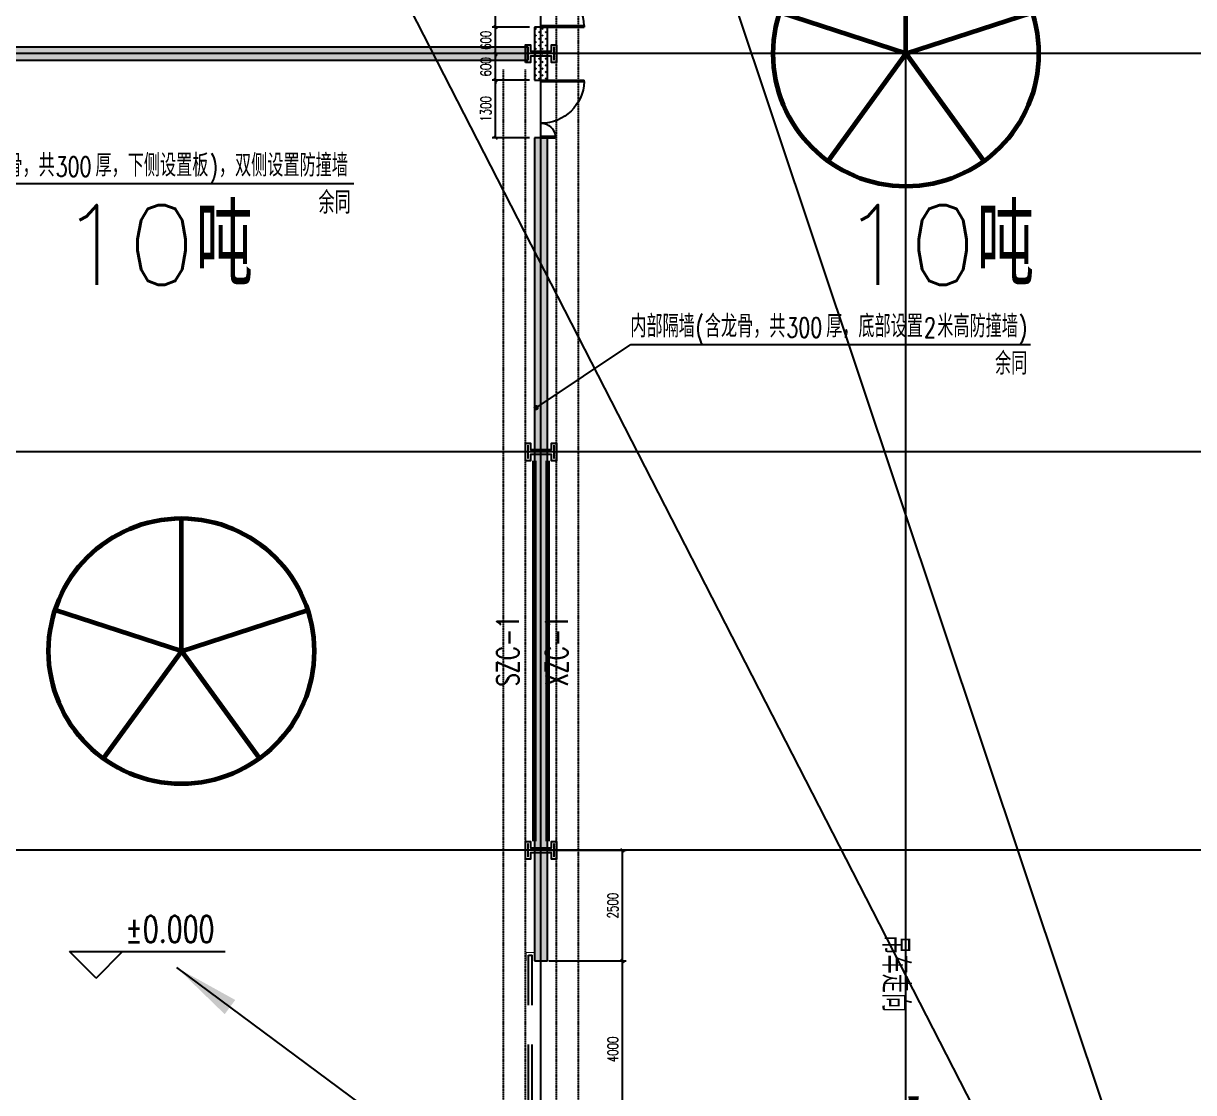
# Model space of a CAD drawing. Extents: x -954573 to 446329, y 489853 to 1226784.
# Drawn here: x -238654 to -212201, y 763345 to 787502 of the extents above; entities that cross this region are included whole.
import ezdxf
from ezdxf.enums import TextEntityAlignment as Align

# ---------------------------------------------------------------- set-up
doc = ezdxf.new("R2010")
doc.units = 0
doc.header["$LTSCALE"] = 10
doc.header["$MEASUREMENT"] = 0
for name, pattern in [('10平面$0$10平面$0$DASH', [0.35, 0.25, -0.1]), ('10平面$0$CENTER', [2, 1.25, -0.25, 0.25, -0.25]), ('10平面$0$DOTE', [2.42, 2, -0.2, 0.02, -0.2]), ('10平面$1$DASH', [0.35, 0.25, -0.1])]:
    doc.linetypes.add(name, pattern=pattern)
doc.layers.get('Defpoints').update_dxf_attribs({"color": 210})
for name, color, linetype in [('10平面$0$10平面$0$WINDOW', 8, 'Continuous'), ('10平面$0$A-AXIS-DOTE', 8, '10平面$0$DOTE'), ('10平面$0$A-AXIS-DP', 8, 'Continuous'), ('10平面$0$A-HATCH-2', 8, 'Continuous'), ('10平面$0$A-LIN-V', 8, 'Continuous'), ('10平面$0$A-SFCE', 8, 'Continuous'), ('10平面$0$A-WINDOW', 8, 'Continuous'), ('10平面$0$A-加建区域', 252, 'Continuous'), ('10平面$0$AS-WALL', 8, 'Continuous'), ('10平面$0$DIM_SYMB', 8, 'Continuous'), ('10平面$0$PUB_HATCH', 8, 'Continuous'), ('10平面$0$PUB_TEXT', 8, 'Continuous'), ('10平面$0$建-标高', 8, 'Continuous'), ('10平面$0$建-箭头', 8, 'Continuous'), ('A-LIN-V', 9, 'Continuous'), ('建-引出', 3, 'Continuous')]:
    doc.layers.add(name, color=color, linetype=linetype)
for name, color, linetype, lineweight in [('10平面$0$S-col', 2, 'Continuous', 0), ('10平面$0$THIN', 7, 'Continuous', 0), ('10平面$0$柱间支撑', 6, '10平面$0$CENTER', 0)]:
    doc.layers.add(name, color=color, linetype=linetype, lineweight=lineweight)
doc.styles.add('10平面$0$_TCH_DIM', font='SIMPLEX', dxfattribs={"bigfont": 'GBCBIG'})
doc.styles.add('10平面$0$_TCH_DIM_T3', font='SIMPLEX', dxfattribs={"width": 0.705882, "bigfont": 'GBCBIG'})
doc.styles.add('10平面$0$A-STANDARD', font='SIMPLEX', dxfattribs={"bigfont": 'GBCBIG'})
doc.styles.add('10平面$0$TSSD_Rein', font='tj-romans1.shx', dxfattribs={"width": 0.7, "bigfont": 'tj-hztxt.shx'})
doc.dimstyles.new('10平面$0$_TCH_ARCH&&80', dxfattribs={"dimtxt": 238, "dimasz": 80, "dimexe": 80, "dimexo": 80, "dimgap": 101, "dimtad": 1, "dimdec": 0, "dimzin": 0, "dimdsep": 46, "dimtxsty": '10平面$0$_TCH_DIM_T3', "dimblk": '10平面$0$_ArchTick', "dimcen": 0.09, "dimclrt": 7, "dimazin": 2, "dimtfac": 1, "dimtdec": 0, "dimtix": 1, "dimtmove": 2, "dimatfit": 3, "dimfxl": 0, "dimtolj": 1, "dimtzin": 0, "dimarcsym": 0})
pattern_1 = [(45, (25.49, 21.51), (-75.000002, 75.000002), [24, -82.06602]), (135, (192.46, 21.51), (-75.000002, -75.000002), [24, -82.06602])]

# ---------------------------------------------------------------- blocks, each defined once
blk = doc.blocks.new('10平面$0$dote')
at = {"layer": '10平面$0$A-AXIS-DOTE'}
for p, q in [((-6217.8, -68993.9), (-6217.8, 36662.3)), ((2032.2, -69160), (2032.2, 36662.3)), ((76282.2, -18000), (-41310, -18000)), ((76282.2, -27000), (-41310, -27000)), ((76282.2, -36000), (-41310, -36000))]:
    blk.add_line(p, q, dxfattribs=at)
blk = doc.blocks.new('10平面$0$G$C1A8DA1F8')
at = {"color": 2, "style": '10平面$0$A-STANDARD'}
blk.add_text('10吨', height=1800, dxfattribs=at).set_placement((-2536, -801))
blk = doc.blocks.new('10平面$0$_FZH')
at = {"layer": '10平面$0$A-HATCH-2'}
blk.add_lwpolyline([(-0.437, -0.25), (-0.437, 0.25), (-0.297, 0.25), (-0.297, 0.067), (0.298, 0.067), (0.298, 0.25), (0.438, 0.25), (0.438, -0.25), (0.298, -0.25), (0.298, -0.068), (-0.297, -0.068), (-0.297, -0.25)], close=True, dxfattribs=at)
at = {"layer": '10平面$0$S-col'}
blk.add_lwpolyline([(-0.375, -0.188), (-0.375, 0.187), (-0.36, 0.187), (-0.36, 0.005), (0.36, 0.005), (0.36, 0.187), (0.375, 0.187), (0.375, -0.188), (0.36, -0.188), (0.36, -0.005), (-0.36, -0.005), (-0.36, -0.188)], close=True, dxfattribs=at)
blk = doc.blocks.new('10平面$0$w4234324')
at = {"xscale": 800.0000000000005, "yscale": 800.0000000000005, "zscale": 800.0000000000005}
for p in [(-226954, 786820), (-226954, 777820), (-226954, 768820)]:
    blk.add_blockref('10平面$0$_FZH', p, dxfattribs=at)
blk = doc.blocks.new('10平面$0$3243243')
at = {"layer": '10平面$0$A-HATCH-2', "linetype": '10平面$1$DASH'}
for p, q in [((-226604.2, 741520), (-226604.2, 832220)), ((-226104.2, 741520), (-226104.2, 832220)), ((-227804.2, 741520), (-227804.2, 786460)), ((-227304.2, 741520), (-227304.2, 786460))]:
    blk.add_line(p, q, dxfattribs=at)
blk = doc.blocks.new('10平面$0$w4324324')
at = {"layer": '10平面$0$A-HATCH-2', "lineweight": 60}
for q in [(-1694760, 686605), (-1697614, 684532), (-1691907, 684532), (-1696524, 681178), (-1692997, 681178)]:
    blk.add_line((-1694760, 683605), q, dxfattribs=at)
blk.add_circle((-1694760, 683605), 3000, dxfattribs=at)
blk = doc.blocks.new('10平面$0$w423432')
at = {"layer": '10平面$0$A-LIN-V'}
for p in [(-49500, -36000), (-65880, -49500)]:
    blk.add_blockref('10平面$0$w4324324', p, dxfattribs=at)
blk = doc.blocks.new('10平面$0$23124232432')
at = {"layer": '10平面$0$柱间支撑', "const_width": 100}
for points in [[(-227104, 777620), (-227104, 769020)], [(-226804, 777620), (-226804, 769020)]]:
    blk.add_lwpolyline(points, dxfattribs=at)
at = {"layer": '10平面$0$THIN', "style": '10平面$0$TSSD_Rein', "width": 0.7}
for s, p in [('SZC-1', (-227304, 773320)), ('XZC-1', (-226200, 773320))]:
    blk.add_text(s, height=500, rotation=90, dxfattribs=at).set_placement(p, align=Align.BOTTOM_CENTER)
blk = doc.blocks.new('10平面$0$3333')
at = {"layer": '10平面$0$A-SFCE', "const_width": 20}
blk.add_lwpolyline([(-227064, 766320), (-227064, 766510), (-227244, 766510), (-227244, 766320)], dxfattribs=at)
blk = doc.blocks.new('10平面$0$34242343243')
at = {"layer": '10平面$0$A-SFCE'}
blk.add_blockref('10平面$0$3333', (-40, 0), dxfattribs=at)
blk = doc.blocks.new('10平面$0$10平面$0$$DorLib2D$00000126')
at = {"color": 0, "linetype": 'Continuous'}
for p, q in [((-0.532, 0.5), (-0.532, 0.9)), ((0.532, 0.9), (0.532, 0.5))]:
    blk.add_line(p, q, dxfattribs=at)
at = {"color": 0, "linetype": '10平面$0$10平面$0$DASH'}
for p, q in [((-0.532, 0.9), (0.532, 0.9)), ((-0.532, 0.5), (0.532, 0.5))]:
    blk.add_line(p, q, dxfattribs=at)
blk = doc.blocks.new('10平面$0$DOOR2DLIB$SYSLIB$00000123')
at = {"color": 0}
for p, q in [((0.475, -0.001), (0.475, 0.752)), ((0.475, 0.752), (0.5, 0.752)), ((0.5, -0.001), (0.5, 0.752)), ((-0.5, 0), (-0.5, 0.252)), ((-0.475, 0.252), (-0.5, 0.252)), ((-0.475, 0), (-0.475, 0.252)), ((-0.475, 0), (-0.5, 0)), ((0.475, -0.001), (0.5, -0.001))]:
    blk.add_line(p, q, dxfattribs=at)
for centre, radius, start, end in [((0.505, -0.002), 0.755, 92.2493, 179.7238), ((-0.501, 0.003), 0.251, 359.7899, 84.0974)]:
    blk.add_arc(centre, radius, start, end, dxfattribs=at)
blk = doc.blocks.new('10平面$0$423432433333')
at = {"layer": '10平面$0$PUB_HATCH'}
h = blk.add_hatch(dxfattribs=at)
h.set_pattern_fill('石膏板', color=256, scale=30, style=0)
h.set_pattern_definition(pattern_1)
h.paths.add_polyline_path([(-224410, 787470), (-224410, 786270), (-224110, 786270), (-224110, 787470)])
h = blk.add_hatch(dxfattribs=at)
h.set_pattern_fill('石膏板', color=256, scale=30, style=0)
h.set_pattern_definition(pattern_1)
h.paths.add_polyline_path([(-224110, 766370), (-224110, 784970), (-224410, 784970), (-224410, 766370)])
at = {"layer": '10平面$0$A-加建区域'}
blk.add_line((-224560, 786720), (-224560, 787020), dxfattribs=at)
at = {"layer": '10平面$0$AS-WALL'}
for p, q in [((-224410, 787470), (-224410, 786270)), ((-224110, 787470), (-224410, 787470)), ((-224110, 786270), (-224110, 787470)), ((-224410, 786270), (-224110, 786270)), ((-224110, 784970), (-224410, 784970)), ((-224410, 784970), (-224410, 766370)), ((-224110, 766370), (-224110, 784970)), ((-224410, 766370), (-224110, 766370))]:
    blk.add_line(p, q, dxfattribs=at)
at = {"layer": '10平面$0$10平面$0$WINDOW'}
for name, p, xscale, yscale, zscale, rotation in [('10平面$0$DOOR2DLIB$SYSLIB$00000123', (-224260, 788120), 1300, 1300, 300, 269.9999999990626), ('10平面$0$DOOR2DLIB$SYSLIB$00000123', (-224260, 785620), -1300, 1300, 300, 269.9999999990626), ('10平面$0$10平面$0$$DorLib2D$00000126', (-224360, 764370), 4000, 200, 200, 90.00000000093682)]:
    blk.add_blockref(name, p, dxfattribs=dict(at, xscale=xscale, yscale=yscale, zscale=zscale, rotation=rotation))
blk = doc.blocks.new('10平面$0$_ArchTick')
at = {"color": 0, "linetype": 'ByBlock', "const_width": 0.4}
blk.add_lwpolyline([(-0.5, -0.5), (0.5, 0.5)], dxfattribs=at)
blk = doc.blocks.new('*D4018')
at = {"layer": '10平面$0$A-AXIS-DP', "color": 0, "lineweight": -2}
for p, q in [((-226774, 768820), (-225030, 768820)), ((-225110, 766320), (-225110, 768820)), ((-226774, 766320), (-225030, 766320))]:
    blk.add_line(p, q, dxfattribs=at)
at = {"layer": 'Defpoints', "color": 0}
for p in [(-226854, 768820), (-225110, 768820), (-226854, 766320)]:
    blk.add_point(p, dxfattribs=at)
at = {"layer": '10平面$0$A-AXIS-DP', "color": 0, "lineweight": -2, "xscale": 80, "yscale": 80, "zscale": 80}
for p, rotation in [((-225110, 768820), 90), ((-225110, 766320), 270)]:
    blk.add_blockref('10平面$0$_ArchTick', p, dxfattribs=dict(at, rotation=rotation))
at = {"layer": '10平面$0$A-AXIS-DP', "color": 7, "insert": (-225330, 767570), "char_height": 238, "attachment_point": 5, "rotation": 90, "style": '10平面$0$_TCH_DIM_T3'}
blk.add_mtext('\\A1;2500', dxfattribs=at)
blk = doc.blocks.new('*D4019')
at = {"layer": '10平面$0$A-AXIS-DP', "color": 0, "lineweight": -2}
for p, q in [((-226774, 766320), (-225030, 766320)), ((-225110, 762320), (-225110, 766320)), ((-226774, 762320), (-225030, 762320))]:
    blk.add_line(p, q, dxfattribs=at)
at = {"layer": 'Defpoints', "color": 0}
for p in [(-226854, 766320), (-225110, 766320), (-226854, 762320)]:
    blk.add_point(p, dxfattribs=at)
at = {"layer": '10平面$0$A-AXIS-DP', "color": 0, "lineweight": -2, "xscale": 80, "yscale": 80, "zscale": 80}
for p, rotation in [((-225110, 766320), 90), ((-225110, 762320), 270)]:
    blk.add_blockref('10平面$0$_ArchTick', p, dxfattribs=dict(at, rotation=rotation))
at = {"layer": '10平面$0$A-AXIS-DP', "color": 7, "insert": (-225330, 764320), "char_height": 238, "attachment_point": 5, "rotation": 90, "style": '10平面$0$_TCH_DIM_T3'}
blk.add_mtext('\\A1;4000', dxfattribs=at)
blk = doc.blocks.new('*D4025')
at = {"layer": '10平面$0$A-AXIS-DP', "color": 0, "lineweight": -2}
for p, q in [((-227214, 788720), (-228060, 788720)), ((-227980, 787420), (-227980, 788720)), ((-227214, 787420), (-228060, 787420))]:
    blk.add_line(p, q, dxfattribs=at)
at = {"layer": 'Defpoints', "color": 0}
for p in [(-227980, 788720), (-227134, 788720), (-227134, 787420)]:
    blk.add_point(p, dxfattribs=at)
at = {"layer": '10平面$0$A-AXIS-DP', "color": 0, "lineweight": -2, "xscale": 80, "yscale": 80, "zscale": 80}
for p, rotation in [((-227980, 788720), 90), ((-227980, 787420), 270)]:
    blk.add_blockref('10平面$0$_ArchTick', p, dxfattribs=dict(at, rotation=rotation))
at = {"layer": '10平面$0$A-AXIS-DP', "color": 7, "insert": (-228200, 788070), "char_height": 238, "attachment_point": 5, "rotation": 90, "style": '10平面$0$_TCH_DIM_T3'}
blk.add_mtext('\\A1;1300', dxfattribs=at)
blk = doc.blocks.new('*D4026')
at = {"layer": '10平面$0$A-AXIS-DP', "color": 0, "lineweight": -2}
for p, q in [((-227214, 787420), (-228060, 787420)), ((-227980, 787420), (-227980, 787500)), ((-227980, 786820), (-227980, 787420)), ((-227214, 786820), (-228060, 786820)), ((-227980, 786820), (-227980, 786740))]:
    blk.add_line(p, q, dxfattribs=at)
at = {"layer": 'Defpoints', "color": 0}
for p in [(-227980, 787420), (-227134, 787420), (-227134, 786820)]:
    blk.add_point(p, dxfattribs=at)
at = {"layer": '10平面$0$A-AXIS-DP', "color": 0, "lineweight": -2, "xscale": 80, "yscale": 80, "zscale": 80}
for p, rotation in [((-227980, 787420), 270), ((-227980, 786820), 90)]:
    blk.add_blockref('10平面$0$_ArchTick', p, dxfattribs=dict(at, rotation=rotation))
at = {"layer": '10平面$0$A-AXIS-DP', "color": 7, "insert": (-228200, 787120), "char_height": 238, "attachment_point": 5, "rotation": 90, "style": '10平面$0$_TCH_DIM_T3'}
blk.add_mtext('\\A1;600', dxfattribs=at)
blk = doc.blocks.new('*D4027')
at = {"layer": '10平面$0$A-AXIS-DP', "color": 0, "lineweight": -2}
for p, q in [((-227214, 786820), (-228060, 786820)), ((-227980, 786820), (-227980, 786900)), ((-227980, 786220), (-227980, 786820)), ((-227214, 786220), (-228060, 786220)), ((-227980, 786220), (-227980, 786140))]:
    blk.add_line(p, q, dxfattribs=at)
at = {"layer": 'Defpoints', "color": 0}
for p in [(-227980, 786820), (-227134, 786820), (-227134, 786220)]:
    blk.add_point(p, dxfattribs=at)
at = {"layer": '10平面$0$A-AXIS-DP', "color": 0, "lineweight": -2, "xscale": 80, "yscale": 80, "zscale": 80}
for p, rotation in [((-227980, 786820), 270), ((-227980, 786220), 90)]:
    blk.add_blockref('10平面$0$_ArchTick', p, dxfattribs=dict(at, rotation=rotation))
at = {"layer": '10平面$0$A-AXIS-DP', "color": 7, "insert": (-228200, 786520), "char_height": 238, "attachment_point": 5, "rotation": 90, "style": '10平面$0$_TCH_DIM_T3'}
blk.add_mtext('\\A1;600', dxfattribs=at)
blk = doc.blocks.new('*D4028')
at = {"layer": '10平面$0$A-AXIS-DP', "color": 0, "lineweight": -2}
for p, q in [((-227214, 786220), (-228060, 786220)), ((-227980, 784920), (-227980, 786220)), ((-227214, 784920), (-228060, 784920))]:
    blk.add_line(p, q, dxfattribs=at)
at = {"layer": 'Defpoints', "color": 0}
for p in [(-227980, 786220), (-227134, 786220), (-227134, 784920)]:
    blk.add_point(p, dxfattribs=at)
at = {"layer": '10平面$0$A-AXIS-DP', "color": 0, "lineweight": -2, "xscale": 80, "yscale": 80, "zscale": 80}
for p, rotation in [((-227980, 786220), 90), ((-227980, 784920), 270)]:
    blk.add_blockref('10平面$0$_ArchTick', p, dxfattribs=dict(at, rotation=rotation))
at = {"layer": '10平面$0$A-AXIS-DP', "color": 7, "insert": (-228200, 785570), "char_height": 238, "attachment_point": 5, "rotation": 90, "style": '10平面$0$_TCH_DIM_T3'}
blk.add_mtext('\\A1;1300', dxfattribs=at)
blk = doc.blocks.new('10平面')
at = {"layer": '10平面$0$PUB_HATCH'}
h = blk.add_hatch(dxfattribs=at)
h.set_pattern_fill('石膏板', color=256, scale=30, style=0)
h.set_pattern_definition(pattern_1)
h.paths.add_polyline_path([(-245580, 786970), (-245677.3, 786670), (-227254.2, 786670), (-227254.2, 786970)])
at = {"layer": '10平面$0$AS-WALL'}
for p, q in [((-245580, 786970), (-227254.2, 786970)), ((-227254.2, 786970), (-227254.2, 786670)), ((-245677.3, 786670), (-227254.2, 786670))]:
    blk.add_line(p, q, dxfattribs=at)
at = {"layer": '10平面$0$DIM_SYMB'}
for p, q in [((-241351.1, 783885.2), (-231184.5, 783885.2)), ((-227064.2, 778820), (-224924.2, 780250)), ((-227064.2, 778820), (-224924.2, 780250)), ((-224924.2, 780250), (-215890, 780250))]:
    blk.add_line(p, q, dxfattribs=at)
at = {"layer": '10平面$0$DIM_SYMB', "const_width": 60}
blk.add_lwpolyline([(-227089.1, 778803.3, 1), (-227039.2, 778836.7, 1)], format="xyb", close=True, dxfattribs=at)
blk.add_lwpolyline([(-227089.1, 778803.3, 1), (-227039.2, 778836.7, 1)], format="xyb", close=True, dxfattribs=at)
at = {"layer": '10平面$0$建-标高'}
for p, q in [((-237011.4, 765930), (-237611.4, 766530)), ((-237611.4, 766530), (-234091.4, 766530)), ((-237011.4, 765930), (-236411.4, 766530))]:
    blk.add_line(p, q, dxfattribs=at)
at = {"layer": '10平面$0$建-箭头'}
blk.add_lwpolyline([(-218531.4, 769259.4, 0, 0, 0), (-218531.4, 762359.4, 0, 240, 0), (-218531.4, 763259.4, 0, 0, 0)], format="xyseb", dxfattribs=at)
for p in [(-235310, 782400), (-217650, 782400)]:
    blk.add_blockref('10平面$0$G$C1A8DA1F8', p)
at = {"layer": '10平面$0$A-AXIS-DP'}
blk.add_blockref('10平面$0$3243243', (0, 0), dxfattribs=at)
at = {"layer": '10平面$0$A-LIN-V'}
blk.add_blockref('10平面$0$w423432', (1525556.2, 139215), dxfattribs=at)
at = {"layer": '10平面$0$A-WINDOW'}
blk.add_blockref('10平面$0$w4234324', (0, 0), dxfattribs=at)
at = {"layer": '10平面$0$A-加建区域'}
blk.add_blockref('10平面$0$423432433333', (-2694.2, -50), dxfattribs=at)
at = {"layer": '10平面$0$AS-WALL'}
blk.add_blockref('10平面$0$dote', (-220736.4, 804820), dxfattribs=at)
at = {"layer": '10平面$0$DIM_SYMB'}
blk.add_blockref('10平面$0$34242343243', (0, 0), dxfattribs=at)
at = {"layer": '10平面$0$柱间支撑'}
blk.add_blockref('10平面$0$23124232432', (0, 0), dxfattribs=at)
at = {"layer": '10平面$0$PUB_TEXT', "style": '10平面$0$_TCH_DIM'}
for s, p in [('含龙骨，共', (-239768.5, 784042.7)), ('，双侧设置防撞墙', (-234235.1, 784042.7)), ('厚，下侧设置板', (-237025.4, 784042.7)), ('余同', (-231984.3, 783202.7)), ('内部隔墙', (-224934.8, 780407.5)), ('含龙骨，共', (-223250.4, 780407.5)), ('厚，底部设置', (-220507.3, 780407.5)), ('米高防撞墙', (-217995.6, 780407.5)), ('余同', (-216689.8, 779567.5))]:
    blk.add_text(s, height=506.38, dxfattribs=at).set_placement(p)
at = {"layer": '10平面$0$PUB_TEXT', "width": 0.705882}
for s, height, style, p in [('300', 446.25, '10平面$0$_TCH_DIM', (-237925.4, 784042.7)), (')', 446.2, '10平面$0$_TCH_DIM', (-234445.1, 784042.7)), ('(', 446.2, '10平面$0$_TCH_DIM', (-223460.4, 780407.5)), (')', 446.2, '10平面$0$_TCH_DIM', (-216152.5, 780407.5)), ('300', 446.25, '10平面$0$_TCH_DIM', (-221407.3, 780407.5)), ('2', 446.2, '10平面$0$_TCH_DIM', (-218295.6, 780407.5)), ('%%P0.000', 595, '10平面$0$A-STANDARD', (-236351.4, 766740))]:
    blk.add_text(s, height=height, dxfattribs=dict(at, style=style)).set_placement(p)
at = {"layer": '10平面$0$建-箭头', "color": 7, "style": '10平面$0$A-STANDARD'}
blk.add_text('吊车走向', height=604.44, rotation=270, dxfattribs=at).set_placement((-219236.4, 766902.1))
at = {"layer": '10平面$0$A-AXIS-DP'}
for p1, p2, distance, picture, middle in [((-227134.2, 787420), (-227134.2, 788720), 845.8, '*D4025', (-228200, 788070)), ((-227134.2, 786820), (-227134.2, 787420), 845.8, '*D4026', (-228200, 787120)), ((-227134.2, 786220), (-227134.2, 786820), 845.8, '*D4027', (-228200, 786520)), ((-227134.2, 784920), (-227134.2, 786220), 845.8, '*D4028', (-228200, 785570)), ((-226854.2, 766320), (-226854.2, 768820), -1744.2, '*D4018', (-225330, 767570)), ((-226854.2, 762320), (-226854.2, 766320), -1744.2, '*D4019', (-225330, 764320))]:
    dim = blk.add_aligned_dim(p1=p1, p2=p2, distance=distance, dimstyle='10平面$0$_TCH_ARCH&&80', dxfattribs=at)
    dim.commit()
    dim.dimension.update_dxf_attribs({"geometry": picture, "text_midpoint": middle})

msp = doc.modelspace()

# ---------------------------------------------------------------- block references
at = {"layer": 'A-LIN-V'}
msp.add_blockref('10平面', (0, 0), dxfattribs=at)

# ---------------------------------------------------------------- next in the draw order: hatches: boundary and pattern name
at = {"layer": '建-引出'}
msp.add_hatch(color=256, dxfattribs=at).paths.add_polyline_path([(-235190, 766170), (-234104, 765116.2), (-233865.8, 765437.5)], flags=17)

# ---------------------------------------------------------------- next in the draw order: linework, layer by layer
for p in [(-230590, 811940), (-232690, 793250), (-235190, 766170)]:
    msp.add_line(p, (-208743.8, 746570), dxfattribs=at)

doc.saveas('drawing.dxf')
